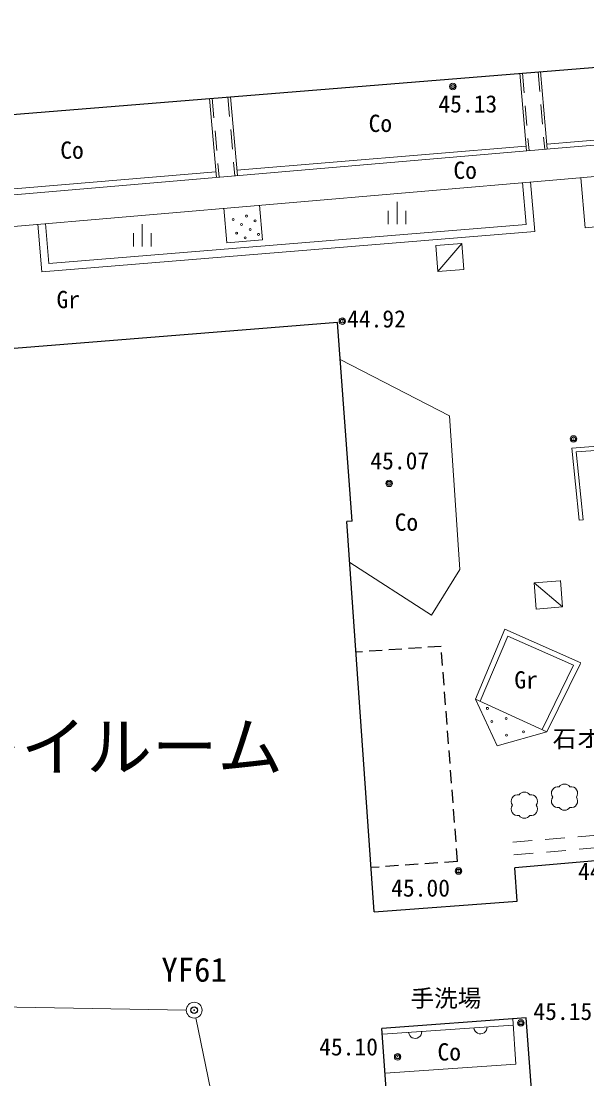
# Model space of a CAD drawing. Units: millimetres, scale not verified. Extents: x -29071210 to -28860960, y -117775216 to -117329466.
# Drawn here: x -29017341 to -29006554, y -117582657 to -117562483 of the extents above; entities that cross this region are included whole.
import ezdxf
from ezdxf.enums import TextEntityAlignment as Align

# ---------------------------------------------------------------- set-up
doc = ezdxf.new("R2010")
doc.units = ezdxf.units.MM
doc.header["$LTSCALE"] = 250
doc.header["$PDMODE"] = 32
doc.header["$PDSIZE"] = 125
doc.linetypes.add('USER4', pattern=[2.5, 1.5, -1])
doc.linetypes.add('USER6', pattern=[1.5, 1, -0.5])
for name, color, linetype, lineweight in [('S-SUV', 7, 'Continuous', 13), ('S-SUV-HTXT', 7, 'Continuous', 13), ('S-SUV-ROW', 7, 'Continuous', 15), ('S-SUV-SRVR', 3, 'Continuous', 13), ('S-SUV-STR', 1, 'Continuous', 25)]:
    doc.layers.add(name, color=color, linetype=linetype, lineweight=lineweight)
doc.layers.add('S-SUV-BMK', color=7, linetype='Continuous')
doc.styles.add('ＭＳ ゴシック', font='')
doc.styles.get('ＭＳ ゴシック').set_extended_font_data('MS Gothic')

# ---------------------------------------------------------------- blocks, each defined once
blk = doc.blocks.new('植樹')
at = {"color": 7, "linetype": 'Continuous', "lineweight": 13}
for centre, radius, start, end in [((0, 0.5), 0.499, 35.63102, 144.36898), ((-0.5, 0.3), 0.5, 79.16209, 216.8699), ((-0.5, -0.3), 0.5, 143.1301, 280.83791), ((0.5, 0.3), 0.5, 323.1301, 100.83791), ((0, -0.5), 0.499, 215.63102, 324.36898), ((0.5, -0.3), 0.5, 259.16209, 36.8699)]:
    blk.add_arc(centre, radius, start, end, dxfattribs=at)
blk = doc.blocks.new('ﾌﾟﾛｯﾄﾏｰｸ-03_1')
at = {"color": 3, "linetype": 'Continuous', "lineweight": 25}
blk.add_circle((0, 0), 0.5, dxfattribs=at)
at = {"color": 3}
blk.add_point((0, 0), dxfattribs=at)
blk = doc.blocks.new('荒地')
at = {"color": 7, "linetype": 'Continuous', "lineweight": 13}
for p, q in [((0, -1.25), (0, 1.25)), ((-1, 0.25), (-1, -1.25)), ((1, 0.25), (1, -1.25))]:
    blk.add_line(p, q, dxfattribs=at)
blk = doc.blocks.new('ﾌﾟﾛｯﾄﾏｰｸ-03')
at = {"color": 7, "linetype": 'Continuous', "lineweight": 15}
blk.add_circle((0, 0), 0.5, dxfattribs=at)
at = {"color": 7}
blk.add_point((0, 0), dxfattribs=at)

msp = doc.modelspace()

# ---------------------------------------------------------------- linework, layer by layer
at = {"layer": 'S-SUV'}
for p, q in [((-29007833.4, -117563477.9), (-29007706.4, -117564954.6)), ((-29007434.7, -117563445.6), (-29007307.9, -117564920.3)), ((-29013746.6, -117563956.4), (-29013617.1, -117565462.7)), ((-29013347.9, -117563924.2), (-29013218.6, -117565428.4)), ((-29007176, -117564909), (-28995413.3, -117563939.4)), ((-29001667.5, -117564357.2), (-29007315.6, -117564830.8)), ((-29007125.7, -117565506.9), (-28995362.5, -117564537.2)), ((-29007176, -117564909), (-29019088, -117565933)), ((-29007714.2, -117564864.2), (-29013227.4, -117565326.4)), ((-29013626, -117565359.8), (-29018924, -117565804)), ((-29007125.7, -117565506.9), (-29019059.3, -117566532.7)), ((-29007709.4, -117566358.8), (-29007777.8, -117565562.9)), ((-29007547, -117566496), (-29007628.3, -117565550.1)), ((-29006588, -117566422), (-29006666.6, -117565469)), ((-29006588, -117566422), (-28997145, -117565624)), ((-29013418, -117566711), (-29013474.6, -117566052.7)), ((-29012739, -117566656), (-29012795.9, -117565994.3)), ((-29016948, -117567264), (-29017025.9, -117566357.9)), ((-29016811.3, -117567102.3), (-29016876.4, -117566345.1)), ((-29007709.4, -117566358.8), (-29016811.3, -117567102.3)), ((-29007547, -117566496), (-29016948, -117567264)), ((-29012739, -117566656), (-29013417.7, -117566714.3)), ((-29008938, -117566722), (-29009436, -117566762)), ((-29009436, -117566762), (-29009396, -117567260)), ((-29009396, -117567260), (-29008938, -117566722)), ((-29008898, -117567220), (-29008938, -117566722)), ((-29009396, -117567260), (-29008898, -117567220)), ((-29011254.6, -117568937.8), (-29009172, -117570011)), ((-29009172, -117570011), (-29008978, -117572940)), ((-29001916, -117570245), (-29006842.8, -117570626.8)), ((-29001987.6, -117570330.8), (-29006754.8, -117570700.2)), ((-29006702, -117572000), (-29006842.8, -117570626.8)), ((-29006622.4, -117571991.8), (-29006754.8, -117570700.2)), ((-29006622.4, -117571991.8), (-29006702, -117572000)), ((-29009518, -117573813), (-29011074, -117572808.2)), ((-29008978, -117572940), (-29009518, -117573813)), ((-29007060, -117573156), (-29007559, -117573197)), ((-29007559, -117573197), (-29007518, -117573696)), ((-29007019, -117573655), (-29007559, -117573197)), ((-29007018, -117573653), (-29007059, -117573154)), ((-29007518, -117573696), (-29007019, -117573655)), ((-29008116, -117574078), (-29008679, -117575414)), ((-29008063.4, -117574210.8), (-29008586.8, -117575452.8)), ((-29008116, -117574078), (-29006670, -117574720)), ((-29008063.4, -117574210.8), (-29006805.2, -117574769.4)), ((-29006805.2, -117574769.4), (-29007406.4, -117575991.4)), ((-29006676.7, -117574734.6), (-29007316.7, -117576035.5)), ((-29007316.7, -117576035.5), (-29008679, -117575414)), ((-29008679, -117575414), (-29008263, -117576306)), ((-29007316.7, -117576035.5), (-29008263, -117576306)), ((-29007908, -117582379), (-29007968, -117581512.7)), ((-29007959.7, -117581632.4), (-29010449.6, -117581804.9)), ((-29007908, -117582379), (-29010397.9, -117582551.5))]:
    msp.add_line(p, q, dxfattribs=at)
at = {"layer": 'S-SUV', "linetype": 'USER4'}
for p, q in [((-29007783.5, -117563473.9), (-29007656.6, -117564950.3)), ((-29007484.5, -117563449.7), (-29007357.7, -117564924.6)), ((-29013696.8, -117563952.4), (-29013567.3, -117565458.4)), ((-29013397.7, -117563928.2), (-29013268.4, -117565432.7)), ((-29007968.2, -117578144.4), (-29006028.8, -117577980.3)), ((-29007947.9, -117578383.6), (-29006008.6, -117578219.5))]:
    msp.add_line(p, q, dxfattribs=at)
at = {"layer": 'S-SUV'}
for centre in [(-29013043.8, -117566199.6), (-29013300, -117566268.2), (-29013137.6, -117566362), (-29012881.4, -117566293.3), (-29013231.3, -117566524.3), (-29012975.2, -117566455.7), (-29012812.8, -117566549.5), (-29013068.9, -117566618.1), (-29008450.9, -117575590.7), (-29008365.7, -117575843.7), (-29008091.4, -117575782.5), (-29007763.8, -117576040.8), (-29008086, -117576102)]:
    msp.add_circle(centre, 18.8, dxfattribs=at)
for centre in [(-29008582.2, -117581675.7), (-29009827.1, -117581762)]:
    msp.add_arc(centre, 124.8, 183.86757, 4.0585, dxfattribs=at)
at = {"layer": 'S-SUV-ROW'}
for p, q in [((-29014191.3, -117581344.7), (-29030564.1, -117581078.1)), ((-29009032.5, -117605491.1), (-29014010.9, -117581494))]:
    msp.add_line(p, q, dxfattribs=at)
at = {"layer": 'S-SUV-STR'}
for p, q in [((-29011307, -117568231.1), (-29022271, -117569107)), ((-29011026, -117572019), (-29011307, -117568231.1)), ((-29011026, -117572019), (-29011128.2, -117572026.1)), ((-29010612.3, -117579472.5), (-29011128.2, -117572026.1)), ((-28983643, -117576576), (-29007927, -117578631)), ((-29007879.8, -117579271.2), (-29007927, -117578631)), ((-29010612.3, -117579472.5), (-29007879.8, -117579271.2)), ((-29007713, -117581495), (-29010463.4, -117581697.6)), ((-29010358, -117583129), (-29010463.4, -117581697.6))]:
    msp.add_line(p, q, dxfattribs=at)
at = {"layer": 'S-SUV-STR', "linetype": 'USER6'}
for p, q in [((-29009334, -117574408), (-29010955.5, -117574519.3)), ((-29009020, -117578513), (-29009334, -117574408)), ((-29009020, -117578513), (-29010670.9, -117578627.4))]:
    msp.add_line(p, q, dxfattribs=at)
at = {"layer": 'S-SUV-STR'}
for points in [[(-29019166, -117564395), (-28995536.8, -117562482.8), (-28994945, -117569458.4)], [(-28930436, -117590618), (-28944548, -117591817), (-28946047.9, -117574098), (-28948659, -117574302), (-28948079, -117581488), (-28954904, -117581999), (-28954094, -117591921), (-28989628, -117594817), (-28990156.6, -117587801), (-29007137.6, -117589171), (-29007713, -117581495)]]:
    msp.add_lwpolyline(points, dxfattribs=at)

# ---------------------------------------------------------------- block references
at = {"layer": 'S-SUV'}
for name, p, xscale, yscale in [('荒地', (-29010173.9, -117566141.8), 169.9728, 169.9728), ('荒地', (-29015031.4, -117566567.9), 169.9728, 169.9728), ('植樹', (-29006979, -117577284), 250, 250), ('植樹', (-29007745, -117577437), 250, 250)]:
    msp.add_blockref(name, p, dxfattribs=dict(at, xscale=xscale, yscale=yscale))
at = {"layer": 'S-SUV-BMK', "xscale": 300, "yscale": 300}
msp.add_blockref('ﾌﾟﾛｯﾄﾏｰｸ-03', (-29014041.3, -117581347.2), dxfattribs=at)
at = {"layer": 'S-SUV-SRVR', "xscale": 75, "yscale": 75}
for p in [(-29009107.7, -117563730.4), (-29011216.9, -117568204.4), (-29006806.8, -117570452.1), (-29010324.8, -117571298.9), (-29009000.8, -117578693.2), (-29007810.5, -117581591.2), (-29010162, -117582235.6)]:
    msp.add_blockref('ﾌﾟﾛｯﾄﾏｰｸ-03_1', p, dxfattribs=at)

# ---------------------------------------------------------------- texts
at = {"layer": 'S-SUV-BMK', "style": 'ＭＳ ゴシック'}
msp.add_text('YF61', height=458.2, dxfattribs=at).set_placement((-29014666.3, -117580347.2), align=Align.TOP_LEFT)
at = {"layer": 'S-SUV-HTXT', "style": 'ＭＳ ゴシック'}
for s, height, p in [('Co', 329.9, (-29010490.8, -117564432)), ('Co', 329.9, (-29016371, -117564943.4)), ('Co', 329.9, (-29008874.3, -117565326.9)), ('プレイルーム', 916.4, (-29016097.6, -117576321.2))]:
    msp.add_text(s, height=height, dxfattribs=at).set_placement(p, align=Align.MIDDLE_CENTER)
for s, p in [('Gr', (-29016666.6, -117568056.5)), ('Co', (-29010218.9, -117572302.9)), ('Gr', (-29007936.9, -117575311.1)), ('石オブジェ', (-29007204.9, -117576432.6)), ('手洗場', (-29009916.3, -117581384.4)), ('Co', (-29009402.1, -117582407.2))]:
    msp.add_text(s, height=329.9, dxfattribs=at).set_placement(p, align=Align.BOTTOM_LEFT)
at = {"layer": 'S-SUV-SRVR', "style": 'ＭＳ ゴシック'}
for s, p in [('45.13', (-29009385.4, -117564324.2)), ('44.92', (-29011126.1, -117568424.6)), ('45.07', (-29010682.3, -117571131.2)), ('44.82', (-29006720.9, -117578962.7)), ('45.15', (-29007573.4, -117581633.8)), ('45.10', (-29011658.7, -117582310.2))]:
    msp.add_text(s, height=329.9, dxfattribs=at).set_placement(p, align=Align.BOTTOM_LEFT)
msp.add_text('45.00', height=329.9, dxfattribs=at).set_placement((-29010285.6, -117579016.8), align=Align.MIDDLE_LEFT)

doc.saveas('drawing.dxf')
